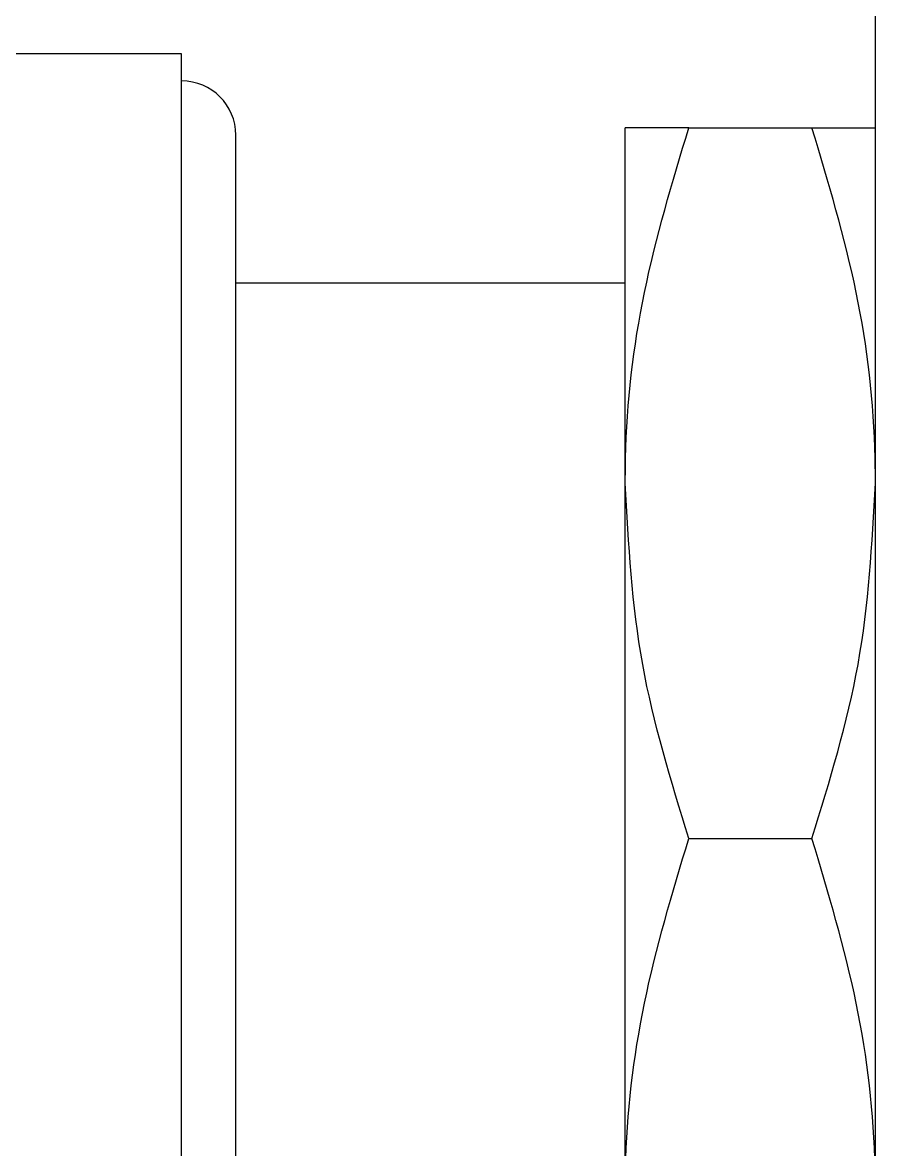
# Model space of a CAD drawing. Header units: millimetres. Extents: x 0 to 279, y 0 to 216.
# Drawn here: x 92.4 to 96.21, y 192.31 to 197.35 of the extents above; entities that cross this region are included whole.
import ezdxf

# ---------------------------------------------------------------- set-up
doc = ezdxf.new("R2010")
doc.units = ezdxf.units.MM

msp = doc.modelspace()

# ---------------------------------------------------------------- linework, layer by layer
at = {"color": 7, "linetype": 'Continuous', "lineweight": 25}
for p, q in [((96.2104, 160.7011), (96.2104, 200.7011)), ((93.111, 197.2063), (92.1874, 197.2063)), ((93.111, 190.1959), (93.111, 197.2063)), ((93.3529, 190.5588), (93.3529, 196.8435)), ((95.0928, 195.2886), (95.0928, 196.8761)), ((95.3764, 196.8761), (95.9268, 196.8761)), ((95.0928, 196.1818), (93.3529, 196.1818)), ((95.0928, 192.1136), (95.0928, 195.2886)), ((95.3764, 193.7011), (95.9268, 193.7011))]:
    msp.add_line(p, q, dxfattribs=at)
msp.add_arc((93.111, 196.8435), 0.2419, 0, 90, dxfattribs=at)
for points, knots in [([(95.0928, 195.2886), (95.0931, 195.3262), (95.0957, 195.6112), (95.1576, 196.1485), (95.303, 196.6321), (95.3764, 196.8761)], [0, 0, 0, 0, 0.070105, 0.530792, 1, 1, 1, 1]), ([(95.3764, 196.8761), (95.3183, 196.8761), (95.2017, 196.8761), (95.1082, 196.8761), (95.0974, 196.8761), (95.0928, 196.8761)], [0, 0, 0, 0, 0.364752, 0.732606, 1, 1, 1, 1]), ([(96.2104, 195.2886), (96.2101, 195.3262), (96.2075, 195.6112), (96.1456, 196.1485), (96.0002, 196.6321), (95.9268, 196.8761)], [0, 0, 0, 0, 0.070105, 0.530792, 1, 1, 1, 1]), ([(95.9268, 196.8761), (95.9849, 196.8761), (96.1015, 196.8761), (96.1949, 196.8761), (96.2058, 196.8761), (96.2104, 196.8761)], [0, 0, 0, 0, 0.364752, 0.732606, 1, 1, 1, 1]), ([(95.3764, 193.7011), (95.2971, 193.9589), (95.1371, 194.4793), (95.1077, 195.0172), (95.0928, 195.2886)], [0, 0, 0, 0, 0.495458, 1, 1, 1, 1]), ([(95.9268, 193.7011), (96.0061, 193.9589), (96.166, 194.4793), (96.1955, 195.0172), (96.2104, 195.2886)], [0, 0, 0, 0, 0.495458, 1, 1, 1, 1]), ([(95.0928, 192.1136), (95.0931, 192.1512), (95.0957, 192.4362), (95.1576, 192.9735), (95.303, 193.4571), (95.3764, 193.7011)], [0, 0, 0, 0, 0.070105, 0.530792, 1, 1, 1, 1]), ([(96.2104, 192.1136), (96.2101, 192.1512), (96.2075, 192.4362), (96.1456, 192.9735), (96.0002, 193.4571), (95.9268, 193.7011)], [0, 0, 0, 0, 0.070105, 0.530792, 1, 1, 1, 1])]:
    msp.add_open_spline(points, degree=3, knots=knots, dxfattribs=at)

doc.saveas('drawing.dxf')
